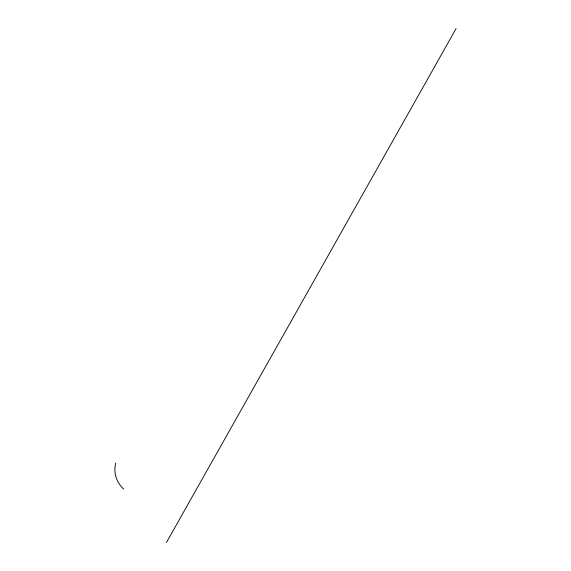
<?xml version="1.0" encoding="UTF-8"?>
<svg xmlns="http://www.w3.org/2000/svg" width="571" height="571" viewBox="0 0 571 571"><rect width="100%" height="100%" fill="white"/><g stroke="black" fill="none" stroke-linecap="round" stroke-linejoin="round"><path stroke-width="0.86" d="M166.482 542.45L456.101 28.55M123.786 489.126A28.871 27.301 -17 0 1 115.706 463.045"/></g></svg>
